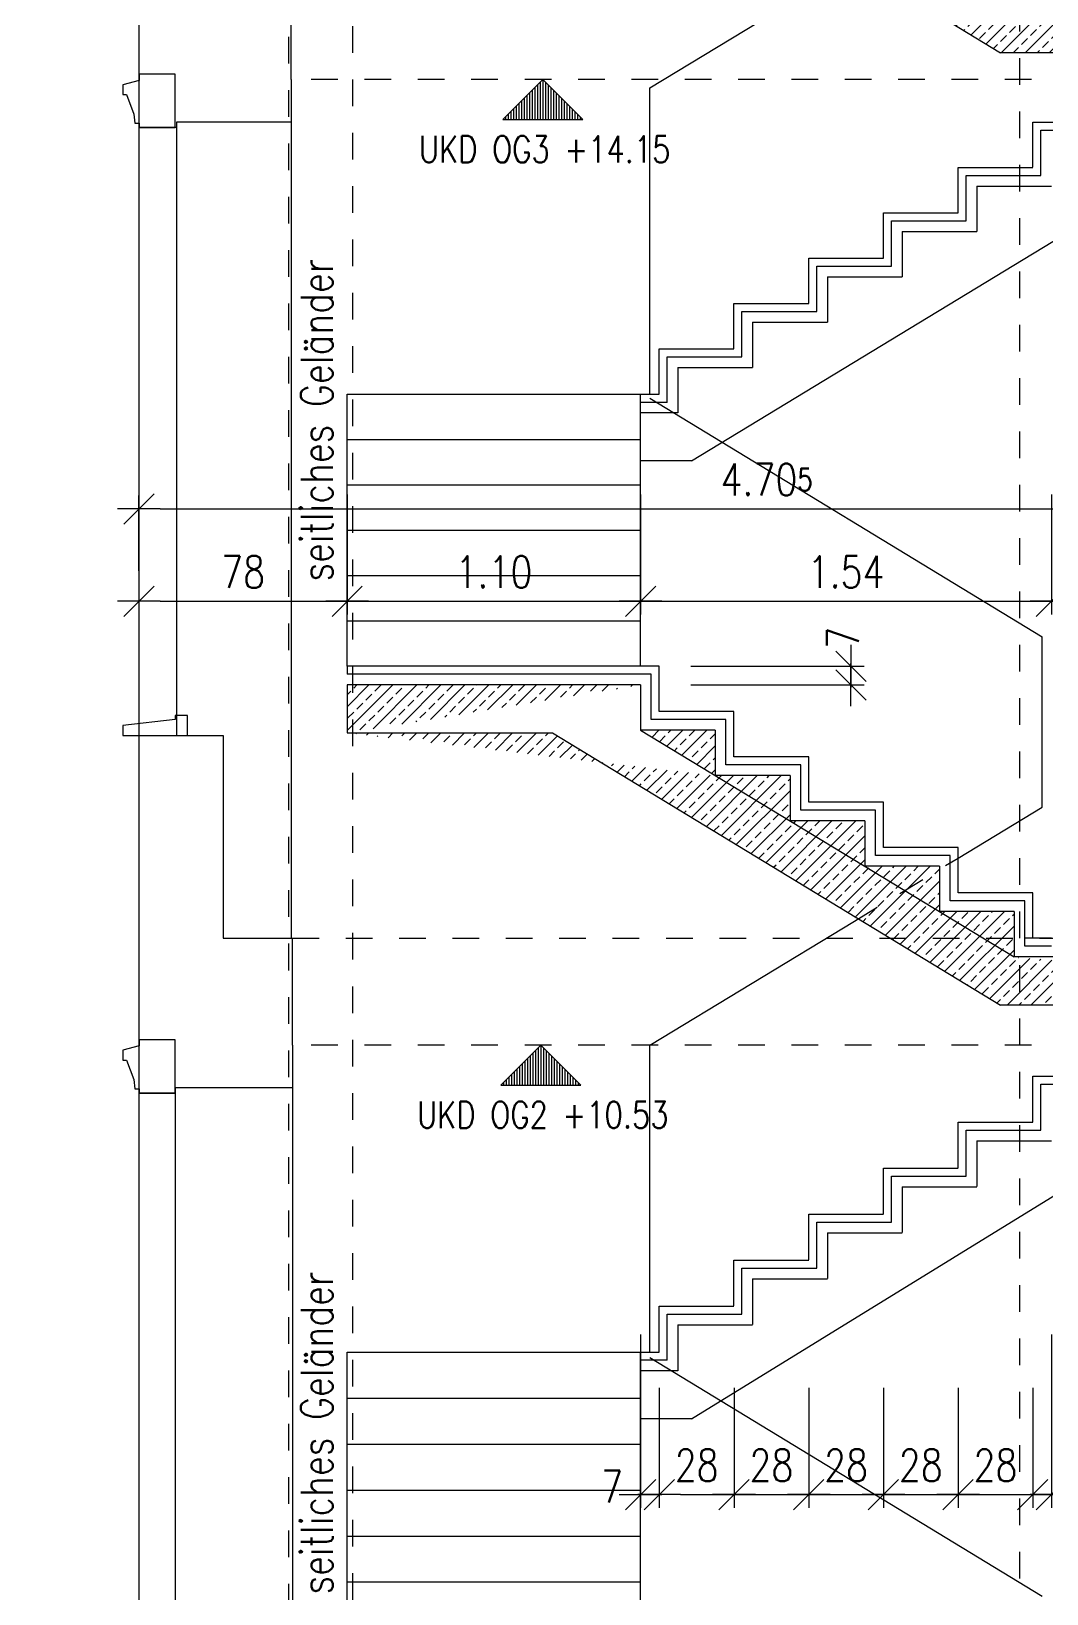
# Model space of a CAD drawing. Header units: metres. Extents: x -3551 to -3365, y -115 to 134.
# Drawn here: x -3512.59 to -3508.78, y 112.75 to 118.61 of the extents above; entities that cross this region are included whole.
import ezdxf
from ezdxf.enums import TextEntityAlignment as Align

# ---------------------------------------------------------------- set-up
doc = ezdxf.new("R2010")
doc.units = ezdxf.units.M
doc.header["$LTSCALE"] = 0.01
doc.linetypes.add('GESTRICHELT2', pattern=[4.5, 3, -1.5])
doc.linetypes.add('STRICHLINIE', pattern=[0.75, 0.5, -0.25])
doc.layers.get('0').update_dxf_attribs({"linetype": 'CONTINUOUS'})
for name, color, linetype in [('A_abriss', 44, 'STRICHLINIE'), ('A_ansicht', 9, 'CONTINUOUS'), ('A_bemaßung', 7, 'CONTINUOUS'), ('A_schraffur', 10, 'CONTINUOUS'), ('A_STB', 4, 'CONTINUOUS'), ('A_text', 2, 'CONTINUOUS'), ('A_treppe_V2', 3, 'CONTINUOUS'), ('A_verdeckt', 8, 'CONTINUOUS'), ('A_wände', 6, 'CONTINUOUS'), ('CKMA0002', 7, 'CONTINUOUS')]:
    doc.layers.add(name, color=color, linetype=linetype)
doc.styles.add('SIMPLEX', font='simplex.shx', dxfattribs={"width": 0.8, "height": 0.1})
doc.styles.add('SIMPLEXD', font='SIMPLEXD.shx', dxfattribs={"width": 0.8, "height": 0.12})
doc.dimstyles.new('DIN', dxfattribs={"dimtxt": 0.03, "dimasz": 0.08, "dimexe": 0.05, "dimexo": 0.244839, "dimgap": 0.05, "dimtad": 1, "dimdec": 4, "dimrnd": 0.0025, "dimzin": 0, "dimdsep": 46, "dimtxsty": 'SIMPLEXD', "dimblk": 'DIMCROSS', "dimblk1": 'DIMCROSS', "dimblk2": 'DIMCROSS', "dimsah": 1, "dimcen": 2.5, "dimdle": 0.04, "dimclrd": 252, "dimclre": 252, "dimclrt": 252, "dimadec": 0, "dimazin": 0, "dimtfac": 1, "dimtdec": 4, "dimtix": 1, "dimtmove": 2, "dimatfit": 3, "dimldrblk": 'DIMCROSS', "dimfxl": 1, "dimtvp": 1, "dimtolj": 1, "dimtzin": 0, "dimarcsym": 0})

# ---------------------------------------------------------------- blocks, each defined once
blk = doc.blocks.new('G2_1')
at = {"layer": 'A_bemaßung', "color": 7, "linetype": 'Continuous'}
for points in [[(0, 0), (-0.15, 0.15), (0.15, 0.15), (0, 0)], [(-0.14, 0.14), (-0.14, 0.15)], [(-0.13, 0.13), (-0.13, 0.15)], [(-0.12, 0.12), (-0.12, 0.15)], [(-0.11, 0.11), (-0.11, 0.15)], [(-0.1, 0.1), (-0.1, 0.15)], [(-0.09, 0.09), (-0.09, 0.15)], [(-0.08, 0.08), (-0.08, 0.15)], [(-0.07, 0.07), (-0.07, 0.15)], [(-0.06, 0.06), (-0.06, 0.15)], [(-0.05, 0.05), (-0.05, 0.15)], [(-0.04, 0.04), (-0.04, 0.15)], [(-0.03, 0.03), (-0.03, 0.15)], [(-0.02, 0.02), (-0.02, 0.15)], [(-0.01, 0.01), (-0.01, 0.15)], [(0, 0), (0, 0.15)], [(0.01, 0.01), (0.01, 0.15)], [(0.02, 0.02), (0.02, 0.15)], [(0.03, 0.03), (0.03, 0.15)], [(0.04, 0.04), (0.04, 0.15)], [(0.05, 0.05), (0.05, 0.15)], [(0.06, 0.06), (0.06, 0.15)], [(0.07, 0.07), (0.07, 0.15)], [(0.08, 0.08), (0.08, 0.15)], [(0.09, 0.09), (0.09, 0.15)], [(0.1, 0.1), (0.1, 0.15)], [(0.11, 0.11), (0.11, 0.15)], [(0.12, 0.12), (0.12, 0.15)], [(0.13, 0.13), (0.13, 0.15)], [(0.14, 0.14), (0.14, 0.15)]]:
    blk.add_lwpolyline(points, dxfattribs=at)
blk = doc.blocks.new('DIMCROSS')
at = {"color": 0, "linetype": 'ByBlock'}
blk.add_line((-1, 0), (1, 0), dxfattribs=at)
at = {"linetype": 'ByBlock'}
blk.add_line((-0.707107, -0.707107), (0.707107, 0.707107), dxfattribs=at)
blk = doc.blocks.new('*D10')
at = {"layer": 'CKMA0002', "color": 1, "lineweight": -2, "transparency": 16777216}
for p, q in [((-3516.0068, 115.2101), (-3516.4568, 115.2101)), ((-3516.4068, 111.6701), (-3516.4068, 115.1301))]:
    blk.add_line(p, q, dxfattribs=at)
at = {"layer": 'CKMA0002', "color": 1, "lineweight": -2, "transparency": 16777216, "xscale": 0.08, "yscale": 0.08, "zscale": 0.08}
for p, rotation in [((-3516.4068, 115.2101), 90), ((-3516.4068, 111.5901), 270)]:
    blk.add_blockref('DIMCROSS', p, dxfattribs=dict(at, rotation=rotation))
at = {"layer": 'CKMA0002', "color": 3, "transparency": 16777216, "insert": (-3516.5168, 113.4001), "char_height": 0.12, "attachment_point": 5, "rotation": 90, "style": 'SIMPLEXD'}
blk.add_mtext('\\A1;3.62{\\A1\\H0.7x\\S;}', dxfattribs=at)
blk = doc.blocks.new('*D11')
at = {"layer": 'CKMA0002', "color": 1, "lineweight": -2, "transparency": 16777216}
for p, q in [((-3516.0068, 118.7801), (-3516.4568, 118.7801)), ((-3516.4068, 115.2901), (-3516.4068, 118.7001))]:
    blk.add_line(p, q, dxfattribs=at)
at = {"layer": 'CKMA0002', "color": 1, "lineweight": -2, "transparency": 16777216, "xscale": 0.08, "yscale": 0.08, "zscale": 0.08}
for p, rotation in [((-3516.4068, 118.7801), 90), ((-3516.4068, 115.2101), 270)]:
    blk.add_blockref('DIMCROSS', p, dxfattribs=dict(at, rotation=rotation))
at = {"layer": 'CKMA0002', "color": 3, "transparency": 16777216, "insert": (-3516.5168, 116.9951), "char_height": 0.12, "attachment_point": 5, "rotation": 90, "style": 'SIMPLEXD'}
blk.add_mtext('\\A1;3.57{\\A1\\H0.7x\\S;}', dxfattribs=at)
blk = doc.blocks.new('*D29')
at = {"layer": 'CKMA0002', "color": 1, "lineweight": -2, "transparency": 16777216}
for p, q in [((-3515.4173, 113.6586), (-3515.8673, 113.6586)), ((-3515.8173, 112.7044), (-3515.8173, 113.5786))]:
    blk.add_line(p, q, dxfattribs=at)
at = {"layer": 'CKMA0002', "color": 1, "lineweight": -2, "transparency": 16777216, "xscale": 0.08, "yscale": 0.08, "zscale": 0.08}
for p, rotation in [((-3515.8173, 113.6586), 90), ((-3515.8173, 112.6244), 270)]:
    blk.add_blockref('DIMCROSS', p, dxfattribs=dict(at, rotation=rotation))
at = {"layer": 'CKMA0002', "color": 3, "transparency": 16777216, "insert": (-3515.9273, 113.1415), "char_height": 0.12, "attachment_point": 5, "rotation": 90, "style": 'SIMPLEXD'}
blk.add_mtext('\\A1;1.03{\\A1\\H0.7x\\S5;}', dxfattribs=at)
blk = doc.blocks.new('*D30')
at = {"layer": 'CKMA0002', "color": 1, "lineweight": -2, "transparency": 16777216}
for p, q in [((-3515.4173, 114.6929), (-3515.8673, 114.6929)), ((-3515.8173, 113.7386), (-3515.8173, 114.6129))]:
    blk.add_line(p, q, dxfattribs=at)
at = {"layer": 'CKMA0002', "color": 1, "lineweight": -2, "transparency": 16777216, "xscale": 0.08, "yscale": 0.08, "zscale": 0.08}
for p, rotation in [((-3515.8173, 114.6929), 90), ((-3515.8173, 113.6586), 270)]:
    blk.add_blockref('DIMCROSS', p, dxfattribs=dict(at, rotation=rotation))
at = {"layer": 'CKMA0002', "color": 3, "transparency": 16777216, "insert": (-3515.9273, 114.1758), "char_height": 0.12, "attachment_point": 5, "rotation": 90, "style": 'SIMPLEXD'}
blk.add_mtext('\\A1;1.03{\\A1\\H0.7x\\S5;}', dxfattribs=at)
blk = doc.blocks.new('*D31')
at = {"layer": 'CKMA0002', "color": 1, "lineweight": -2, "transparency": 16777216}
for p, q in [((-3515.4173, 115.2101), (-3515.8673, 115.2101)), ((-3515.8173, 114.7729), (-3515.8173, 115.1301))]:
    blk.add_line(p, q, dxfattribs=at)
at = {"layer": 'CKMA0002', "color": 1, "lineweight": -2, "transparency": 16777216, "xscale": 0.08, "yscale": 0.08, "zscale": 0.08}
for p, rotation in [((-3515.8173, 115.2101), 90), ((-3515.8173, 114.6929), 270)]:
    blk.add_blockref('DIMCROSS', p, dxfattribs=dict(at, rotation=rotation))
at = {"layer": 'CKMA0002', "color": 3, "transparency": 16777216, "insert": (-3515.9273, 114.9515), "char_height": 0.12, "attachment_point": 5, "rotation": 90, "style": 'SIMPLEXD'}
blk.add_mtext('\\A1;51{\\A1\\H0.7x\\S75;}', dxfattribs=at)
blk = doc.blocks.new('*D32')
at = {"layer": 'CKMA0002', "color": 1, "lineweight": -2, "transparency": 16777216}
for p, q in [((-3515.4173, 116.2301), (-3515.8673, 116.2301)), ((-3515.8173, 115.2901), (-3515.8173, 116.1501))]:
    blk.add_line(p, q, dxfattribs=at)
at = {"layer": 'CKMA0002', "color": 1, "lineweight": -2, "transparency": 16777216, "xscale": 0.08, "yscale": 0.08, "zscale": 0.08}
for p, rotation in [((-3515.8173, 116.2301), 90), ((-3515.8173, 115.2101), 270)]:
    blk.add_blockref('DIMCROSS', p, dxfattribs=dict(at, rotation=rotation))
at = {"layer": 'CKMA0002', "color": 3, "transparency": 16777216, "insert": (-3515.9273, 115.7201), "char_height": 0.12, "attachment_point": 5, "rotation": 90, "style": 'SIMPLEXD'}
blk.add_mtext('\\A1;1.02{\\A1\\H0.7x\\S;}', dxfattribs=at)
blk = doc.blocks.new('*D33')
at = {"layer": 'CKMA0002', "color": 1, "lineweight": -2, "transparency": 16777216}
for p, q in [((-3515.4173, 117.2501), (-3515.8673, 117.2501)), ((-3515.8173, 116.3101), (-3515.8173, 117.1701))]:
    blk.add_line(p, q, dxfattribs=at)
at = {"layer": 'CKMA0002', "color": 1, "lineweight": -2, "transparency": 16777216, "xscale": 0.08, "yscale": 0.08, "zscale": 0.08}
for p, rotation in [((-3515.8173, 117.2501), 90), ((-3515.8173, 116.2301), 270)]:
    blk.add_blockref('DIMCROSS', p, dxfattribs=dict(at, rotation=rotation))
at = {"layer": 'CKMA0002', "color": 3, "transparency": 16777216, "insert": (-3515.9273, 116.7401), "char_height": 0.12, "attachment_point": 5, "rotation": 90, "style": 'SIMPLEXD'}
blk.add_mtext('\\A1;1.02{\\A1\\H0.7x\\S;}', dxfattribs=at)
blk = doc.blocks.new('*D34')
at = {"layer": 'CKMA0002', "color": 1, "lineweight": -2, "transparency": 16777216}
for p, q in [((-3515.4173, 118.2701), (-3515.8673, 118.2701)), ((-3515.8173, 117.3301), (-3515.8173, 118.1901))]:
    blk.add_line(p, q, dxfattribs=at)
at = {"layer": 'CKMA0002', "color": 1, "lineweight": -2, "transparency": 16777216, "xscale": 0.08, "yscale": 0.08, "zscale": 0.08}
for p, rotation in [((-3515.8173, 118.2701), 90), ((-3515.8173, 117.2501), 270)]:
    blk.add_blockref('DIMCROSS', p, dxfattribs=dict(at, rotation=rotation))
at = {"layer": 'CKMA0002', "color": 3, "transparency": 16777216, "insert": (-3515.9273, 117.7601), "char_height": 0.12, "attachment_point": 5, "rotation": 90, "style": 'SIMPLEXD'}
blk.add_mtext('\\A1;1.02{\\A1\\H0.7x\\S;}', dxfattribs=at)
blk = doc.blocks.new('*D35')
at = {"layer": 'CKMA0002', "color": 1, "lineweight": -2, "transparency": 16777216}
for p, q in [((-3515.4173, 118.7801), (-3515.8673, 118.7801)), ((-3515.8173, 118.3501), (-3515.8173, 118.7001))]:
    blk.add_line(p, q, dxfattribs=at)
at = {"layer": 'CKMA0002', "color": 1, "lineweight": -2, "transparency": 16777216, "xscale": 0.08, "yscale": 0.08, "zscale": 0.08}
for p, rotation in [((-3515.8173, 118.7801), 90), ((-3515.8173, 118.2701), 270)]:
    blk.add_blockref('DIMCROSS', p, dxfattribs=dict(at, rotation=rotation))
at = {"layer": 'CKMA0002', "color": 3, "transparency": 16777216, "insert": (-3515.9273, 118.5251), "char_height": 0.12, "attachment_point": 5, "rotation": 90, "style": 'SIMPLEXD'}
blk.add_mtext('\\A1;51{\\A1\\H0.7x\\S;}', dxfattribs=at)
blk = doc.blocks.new('*D47')
at = {"layer": 'CKMA0002', "color": 1, "lineweight": -2, "transparency": 16777216}
for p, q in [((-3512.1867, 116.5874), (-3512.1867, 116.87)), ((-3512.1067, 116.82), (-3507.5608, 116.82)), ((-3507.4808, 116.42), (-3507.4808, 116.87))]:
    blk.add_line(p, q, dxfattribs=at)
at = {"layer": 'CKMA0002', "color": 1, "lineweight": -2, "transparency": 16777216, "xscale": 0.08, "yscale": 0.08, "zscale": 0.08, "rotation": 180}
blk.add_blockref('DIMCROSS', (-3512.1867, 116.82), dxfattribs=at)
at = {"layer": 'CKMA0002', "color": 1, "lineweight": -2, "transparency": 16777216, "xscale": 0.08, "yscale": 0.08, "zscale": 0.08}
blk.add_blockref('DIMCROSS', (-3507.4808, 116.82), dxfattribs=at)
at = {"layer": 'CKMA0002', "color": 3, "transparency": 16777216, "insert": (-3509.8337, 116.93), "char_height": 0.12, "attachment_point": 5, "style": 'SIMPLEXD'}
blk.add_mtext('\\A1;4.70{\\A1\\H0.7x\\S5;}', dxfattribs=at)
blk = doc.blocks.new('*D51')
at = {"layer": 'CKMA0002', "color": 1, "lineweight": -2, "transparency": 16777216}
for p, q in [((-3511.406, 116.8737), (-3511.406, 116.4237)), ((-3512.1867, 116.7701), (-3512.1867, 116.4237)), ((-3512.1067, 116.4737), (-3511.486, 116.4737))]:
    blk.add_line(p, q, dxfattribs=at)
at = {"layer": 'CKMA0002', "color": 1, "lineweight": -2, "transparency": 16777216, "xscale": 0.08, "yscale": 0.08, "zscale": 0.08, "rotation": 180}
blk.add_blockref('DIMCROSS', (-3512.1867, 116.4737), dxfattribs=at)
at = {"layer": 'CKMA0002', "color": 1, "lineweight": -2, "transparency": 16777216, "xscale": 0.08, "yscale": 0.08, "zscale": 0.08}
blk.add_blockref('DIMCROSS', (-3511.406, 116.4737), dxfattribs=at)
at = {"layer": 'CKMA0002', "color": 3, "transparency": 16777216, "insert": (-3511.7964, 116.5837), "char_height": 0.12, "attachment_point": 5, "style": 'SIMPLEXD'}
blk.add_mtext('\\A1;78{\\A1\\H0.7x\\S;}', dxfattribs=at)
blk = doc.blocks.new('*D52')
at = {"layer": 'CKMA0002', "color": 1, "lineweight": -2, "transparency": 16777216}
for p, q in [((-3510.306, 116.8737), (-3510.306, 116.4237)), ((-3511.326, 116.4737), (-3510.386, 116.4737))]:
    blk.add_line(p, q, dxfattribs=at)
at = {"layer": 'CKMA0002', "color": 1, "lineweight": -2, "transparency": 16777216, "xscale": 0.08, "yscale": 0.08, "zscale": 0.08, "rotation": 180}
blk.add_blockref('DIMCROSS', (-3511.406, 116.4737), dxfattribs=at)
at = {"layer": 'CKMA0002', "color": 1, "lineweight": -2, "transparency": 16777216, "xscale": 0.08, "yscale": 0.08, "zscale": 0.08}
blk.add_blockref('DIMCROSS', (-3510.306, 116.4737), dxfattribs=at)
at = {"layer": 'CKMA0002', "color": 3, "transparency": 16777216, "insert": (-3510.856, 116.5837), "char_height": 0.12, "attachment_point": 5, "style": 'SIMPLEXD'}
blk.add_mtext('\\A1;1.10{\\A1\\H0.7x\\S;}', dxfattribs=at)
blk = doc.blocks.new('*D53')
at = {"layer": 'CKMA0002', "color": 1, "lineweight": -2, "transparency": 16777216}
for p, q in [((-3508.766, 116.8737), (-3508.766, 116.4237)), ((-3510.226, 116.4737), (-3508.846, 116.4737))]:
    blk.add_line(p, q, dxfattribs=at)
at = {"layer": 'CKMA0002', "color": 1, "lineweight": -2, "transparency": 16777216, "xscale": 0.08, "yscale": 0.08, "zscale": 0.08, "rotation": 180}
blk.add_blockref('DIMCROSS', (-3510.306, 116.4737), dxfattribs=at)
at = {"layer": 'CKMA0002', "color": 1, "lineweight": -2, "transparency": 16777216, "xscale": 0.08, "yscale": 0.08, "zscale": 0.08}
blk.add_blockref('DIMCROSS', (-3508.766, 116.4737), dxfattribs=at)
at = {"layer": 'CKMA0002', "color": 3, "transparency": 16777216, "insert": (-3509.536, 116.5837), "char_height": 0.12, "attachment_point": 5, "style": 'SIMPLEXD'}
blk.add_mtext('\\A1;1.54{\\A1\\H0.7x\\S;}', dxfattribs=at)
blk = doc.blocks.new('*D54')
at = {"layer": 'CKMA0002', "color": 1, "lineweight": -2, "transparency": 16777216}
for p, q in [((-3507.5008, 116.8737), (-3507.5008, 116.4237)), ((-3508.686, 116.4737), (-3507.5808, 116.4737))]:
    blk.add_line(p, q, dxfattribs=at)
at = {"layer": 'CKMA0002', "color": 1, "lineweight": -2, "transparency": 16777216, "xscale": 0.08, "yscale": 0.08, "zscale": 0.08, "rotation": 180}
blk.add_blockref('DIMCROSS', (-3508.766, 116.4737), dxfattribs=at)
at = {"layer": 'CKMA0002', "color": 1, "lineweight": -2, "transparency": 16777216, "xscale": 0.08, "yscale": 0.08, "zscale": 0.08}
blk.add_blockref('DIMCROSS', (-3507.5008, 116.4737), dxfattribs=at)
at = {"layer": 'CKMA0002', "color": 3, "transparency": 16777216, "insert": (-3508.1334, 116.5837), "char_height": 0.12, "attachment_point": 5, "style": 'SIMPLEXD'}
blk.add_mtext('\\A1;1.26{\\A1\\H0.7x\\S5;}', dxfattribs=at)
blk = doc.blocks.new('*D57')
at = {"layer": 'CKMA0002', "color": 1, "lineweight": -2, "transparency": 16777216}
for p, q in [((-3510.306, 113.7243), (-3510.306, 113.0743)), ((-3510.236, 113.5243), (-3510.236, 113.0743)), ((-3510.306, 113.1243), (-3510.306, 113.1243)), ((-3510.306, 113.1243), (-3510.306, 113.1243)), ((-3510.306, 113.1243), (-3510.236, 113.1243))]:
    blk.add_line(p, q, dxfattribs=at)
at = {"layer": 'CKMA0002', "color": 1, "lineweight": -2, "transparency": 16777216, "xscale": 0.08, "yscale": 0.08, "zscale": 0.08}
blk.add_blockref('DIMCROSS', (-3510.306, 113.1243), dxfattribs=at)
at = {"layer": 'CKMA0002', "color": 1, "lineweight": -2, "transparency": 16777216, "xscale": 0.08, "yscale": 0.08, "zscale": 0.08, "rotation": 180}
blk.add_blockref('DIMCROSS', (-3510.236, 113.1243), dxfattribs=at)
at = {"layer": 'CKMA0002', "color": 3, "transparency": 16777216, "insert": (-3510.4123, 113.1543), "char_height": 0.12, "attachment_point": 5, "style": 'SIMPLEXD'}
blk.add_mtext('\\A1;7{\\A1\\H0.7x\\S;}', dxfattribs=at)
blk = doc.blocks.new('*D58')
at = {"layer": 'CKMA0002', "color": 1, "lineweight": -2, "transparency": 16777216}
for p, q in [((-3509.956, 113.5243), (-3509.956, 113.0743)), ((-3510.156, 113.1243), (-3510.036, 113.1243))]:
    blk.add_line(p, q, dxfattribs=at)
at = {"layer": 'CKMA0002', "color": 1, "lineweight": -2, "transparency": 16777216, "xscale": 0.08, "yscale": 0.08, "zscale": 0.08, "rotation": 180}
blk.add_blockref('DIMCROSS', (-3510.236, 113.1243), dxfattribs=at)
at = {"layer": 'CKMA0002', "color": 1, "lineweight": -2, "transparency": 16777216, "xscale": 0.08, "yscale": 0.08, "zscale": 0.08}
blk.add_blockref('DIMCROSS', (-3509.956, 113.1243), dxfattribs=at)
at = {"layer": 'CKMA0002', "color": 3, "transparency": 16777216, "insert": (-3510.096, 113.2343), "char_height": 0.12, "attachment_point": 5, "style": 'SIMPLEXD'}
blk.add_mtext('\\A1;28{\\A1\\H0.7x\\S;}', dxfattribs=at)
blk = doc.blocks.new('*D59')
at = {"layer": 'CKMA0002', "color": 1, "lineweight": -2, "transparency": 16777216}
for p, q in [((-3509.676, 113.5243), (-3509.676, 113.0743)), ((-3509.876, 113.1243), (-3509.756, 113.1243))]:
    blk.add_line(p, q, dxfattribs=at)
at = {"layer": 'CKMA0002', "color": 1, "lineweight": -2, "transparency": 16777216, "xscale": 0.08, "yscale": 0.08, "zscale": 0.08, "rotation": 180}
blk.add_blockref('DIMCROSS', (-3509.956, 113.1243), dxfattribs=at)
at = {"layer": 'CKMA0002', "color": 1, "lineweight": -2, "transparency": 16777216, "xscale": 0.08, "yscale": 0.08, "zscale": 0.08}
blk.add_blockref('DIMCROSS', (-3509.676, 113.1243), dxfattribs=at)
at = {"layer": 'CKMA0002', "color": 3, "transparency": 16777216, "insert": (-3509.816, 113.2343), "char_height": 0.12, "attachment_point": 5, "style": 'SIMPLEXD'}
blk.add_mtext('\\A1;28{\\A1\\H0.7x\\S;}', dxfattribs=at)
blk = doc.blocks.new('*D60')
at = {"layer": 'CKMA0002', "color": 1, "lineweight": -2, "transparency": 16777216}
for p, q in [((-3509.396, 113.5243), (-3509.396, 113.0743)), ((-3509.596, 113.1243), (-3509.476, 113.1243))]:
    blk.add_line(p, q, dxfattribs=at)
at = {"layer": 'CKMA0002', "color": 1, "lineweight": -2, "transparency": 16777216, "xscale": 0.08, "yscale": 0.08, "zscale": 0.08, "rotation": 180}
blk.add_blockref('DIMCROSS', (-3509.676, 113.1243), dxfattribs=at)
at = {"layer": 'CKMA0002', "color": 1, "lineweight": -2, "transparency": 16777216, "xscale": 0.08, "yscale": 0.08, "zscale": 0.08}
blk.add_blockref('DIMCROSS', (-3509.396, 113.1243), dxfattribs=at)
at = {"layer": 'CKMA0002', "color": 3, "transparency": 16777216, "insert": (-3509.536, 113.2343), "char_height": 0.12, "attachment_point": 5, "style": 'SIMPLEXD'}
blk.add_mtext('\\A1;28{\\A1\\H0.7x\\S;}', dxfattribs=at)
blk = doc.blocks.new('*D61')
at = {"layer": 'CKMA0002', "color": 1, "lineweight": -2, "transparency": 16777216}
for p, q in [((-3509.116, 113.5243), (-3509.116, 113.0743)), ((-3509.316, 113.1243), (-3509.196, 113.1243))]:
    blk.add_line(p, q, dxfattribs=at)
at = {"layer": 'CKMA0002', "color": 1, "lineweight": -2, "transparency": 16777216, "xscale": 0.08, "yscale": 0.08, "zscale": 0.08, "rotation": 180}
blk.add_blockref('DIMCROSS', (-3509.396, 113.1243), dxfattribs=at)
at = {"layer": 'CKMA0002', "color": 1, "lineweight": -2, "transparency": 16777216, "xscale": 0.08, "yscale": 0.08, "zscale": 0.08}
blk.add_blockref('DIMCROSS', (-3509.116, 113.1243), dxfattribs=at)
at = {"layer": 'CKMA0002', "color": 3, "transparency": 16777216, "insert": (-3509.256, 113.2343), "char_height": 0.12, "attachment_point": 5, "style": 'SIMPLEXD'}
blk.add_mtext('\\A1;28{\\A1\\H0.7x\\S;}', dxfattribs=at)
blk = doc.blocks.new('*D62')
at = {"layer": 'CKMA0002', "color": 1, "lineweight": -2, "transparency": 16777216}
for p, q in [((-3508.836, 113.5243), (-3508.836, 113.0743)), ((-3509.036, 113.1243), (-3508.916, 113.1243))]:
    blk.add_line(p, q, dxfattribs=at)
at = {"layer": 'CKMA0002', "color": 1, "lineweight": -2, "transparency": 16777216, "xscale": 0.08, "yscale": 0.08, "zscale": 0.08, "rotation": 180}
blk.add_blockref('DIMCROSS', (-3509.116, 113.1243), dxfattribs=at)
at = {"layer": 'CKMA0002', "color": 1, "lineweight": -2, "transparency": 16777216, "xscale": 0.08, "yscale": 0.08, "zscale": 0.08}
blk.add_blockref('DIMCROSS', (-3508.836, 113.1243), dxfattribs=at)
at = {"layer": 'CKMA0002', "color": 3, "transparency": 16777216, "insert": (-3508.976, 113.2343), "char_height": 0.12, "attachment_point": 5, "style": 'SIMPLEXD'}
blk.add_mtext('\\A1;28{\\A1\\H0.7x\\S;}', dxfattribs=at)
blk = doc.blocks.new('*D63')
at = {"layer": 'CKMA0002', "color": 1, "lineweight": -2, "transparency": 16777216}
for p, q in [((-3508.766, 113.7243), (-3508.766, 113.0743)), ((-3508.836, 113.1243), (-3508.836, 113.1243)), ((-3508.836, 113.1243), (-3508.836, 113.1243)), ((-3508.836, 113.1243), (-3508.766, 113.1243))]:
    blk.add_line(p, q, dxfattribs=at)
at = {"layer": 'CKMA0002', "color": 1, "lineweight": -2, "transparency": 16777216, "xscale": 0.08, "yscale": 0.08, "zscale": 0.08}
blk.add_blockref('DIMCROSS', (-3508.836, 113.1243), dxfattribs=at)
at = {"layer": 'CKMA0002', "color": 1, "lineweight": -2, "transparency": 16777216, "xscale": 0.08, "yscale": 0.08, "zscale": 0.08, "rotation": 180}
blk.add_blockref('DIMCROSS', (-3508.766, 113.1243), dxfattribs=at)
at = {"layer": 'CKMA0002', "color": 3, "transparency": 16777216, "insert": (-3508.6597, 113.1543), "char_height": 0.12, "attachment_point": 5, "style": 'SIMPLEXD'}
blk.add_mtext('\\A1;7{\\A1\\H0.7x\\S;}', dxfattribs=at)
blk = doc.blocks.new('*D64')
at = {"layer": 'CKMA0002', "color": 1, "lineweight": -2, "transparency": 16777216}
for p, q in [((-3510.1176, 116.2301), (-3509.4676, 116.2301)), ((-3509.5176, 116.1601), (-3509.5176, 116.2301)), ((-3510.1176, 116.1601), (-3509.4676, 116.1601)), ((-3509.5176, 116.1601), (-3509.5176, 116.1601)), ((-3509.5176, 116.1601), (-3509.5176, 116.1601))]:
    blk.add_line(p, q, dxfattribs=at)
at = {"layer": 'CKMA0002', "color": 1, "lineweight": -2, "transparency": 16777216, "xscale": 0.08, "yscale": 0.08, "zscale": 0.08}
for p, rotation in [((-3509.5176, 116.2301), 270), ((-3509.5176, 116.1601), 90)]:
    blk.add_blockref('DIMCROSS', p, dxfattribs=dict(at, rotation=rotation))
at = {"layer": 'CKMA0002', "color": 3, "transparency": 16777216, "insert": (-3509.5476, 116.3364), "char_height": 0.12, "attachment_point": 5, "rotation": 90, "style": 'SIMPLEXD'}
blk.add_mtext('\\A1;7{\\A1\\H0.7x\\S;}', dxfattribs=at)

msp = doc.modelspace()

# ---------------------------------------------------------------- hatches: boundary and pattern name
at = {"layer": 'A_schraffur'}
h = msp.add_hatch(dxfattribs=at)
h.set_pattern_fill('ANSI33', color=256, scale=0.01, style=0)
h.paths.add_polyline_path([(-3506.85078, 118.71007), (-3507.50078, 118.71007), (-3507.50078, 118.53007), (-3506.85078, 118.53007)])
h.paths.add_polyline_path([(-3507.50078, 118.71007), (-3508.64541, 118.71007), (-3508.64541, 118.61007), (-3507.50078, 118.61007)])
h.paths.add_polyline_path([(-3507.50078, 118.61007), (-3508.64541, 118.61007), (-3508.64541, 118.53007), (-3507.50078, 118.53007)])
h.paths.add_polyline_path([(-3508.64541, 118.71007), (-3508.76603, 118.71007), (-3508.76603, 118.61007), (-3508.64541, 118.61007)])
h.paths.add_polyline_path([(-3508.64541, 118.61007), (-3508.76603, 118.61007), (-3508.76603, 118.53007), (-3508.64541, 118.53007)])
h.paths.add_polyline_path([(-3508.76603, 118.71007), (-3508.88541, 118.71007), (-3508.88541, 118.53007), (-3508.76603, 118.53007), (-3508.76603, 118.53007), (-3508.76603, 118.53007)])
h.paths.add_polyline_path([(-3508.88541, 118.71007), (-3508.90603, 118.71007), (-3508.90603, 118.71007), (-3509.021, 118.78007), (-3509.36701, 118.78007), (-3508.95639, 118.53007), (-3508.88541, 118.53007)])
h = msp.add_hatch(dxfattribs=at)
h.set_pattern_fill('ANSI33', color=256, scale=0.01, style=0)
h.paths.add_polyline_path([(-3510.02603, 115.99007), (-3510.30603, 115.99007), (-3510.02603, 115.82007), (-3510.02603, 115.82007)], flags=17)
edge = h.paths.add_edge_path()
edge.add_line((-3509.74603, 115.82007), (-3510.02603, 115.82007))
edge.add_line((-3509.74603, 115.82007), (-3509.74603, 115.65007))
edge.add_line((-3509.46603, 115.65007), (-3509.74603, 115.65007))
edge.add_line((-3509.46603, 115.65007), (-3509.46603, 115.48007))
edge.add_line((-3509.18603, 115.48007), (-3509.46603, 115.48007))
edge.add_line((-3509.18603, 115.48007), (-3509.18603, 115.31087))
edge.add_line((-3508.90603, 115.31007), (-3509.18603, 115.31007))
edge.add_line((-3508.90603, 115.31007), (-3508.90603, 115.14007))
edge.add_line((-3506.85078, 115.14007), (-3508.90541, 115.14007))
edge.add_line((-3506.85078, 114.96007), (-3506.85078, 115.14007))
edge.add_line((-3506.85078, 115.14007), (-3506.85078, 114.96007))
edge.add_line((-3506.85078, 114.96007), (-3508.95639, 114.96007))
edge.add_line((-3510.63639, 115.98007), (-3508.95639, 114.96007))
edge.add_line((-3511.40604, 115.98007), (-3510.63639, 115.98007))
edge.add_line((-3510.30603, 116.16007), (-3510.30603, 115.99007))
edge.add_line((-3510.30603, 116.16007), (-3511.40604, 116.16007))
edge.add_line((-3511.40604, 116.16007), (-3511.40604, 115.98007))

# ---------------------------------------------------------------- linework, layer by layer
at = {"layer": 'A_abriss'}
for p, q in [((-3506.84078, 118.43007), (-3511.6167, 118.43007)), ((-3511.61093, 115.21007), (-3507.31121, 115.21007)), ((-3506.84078, 114.81007), (-3511.61093, 114.81007))]:
    msp.add_line(p, q, dxfattribs=at)
at = {"layer": 'A_ansicht'}
for p, q in [((-3510.27103, 118.39882), (-3509.50485, 118.864)), ((-3510.27103, 117.25007, 0), (-3510.27103, 118.39882, 0)), ((-3510.27103, 117.23519), (-3508.80103, 116.34019)), ((-3508.80103, 115.70227, 0), (-3508.80103, 116.34019, 0)), ((-3509.11603, 115.51102), (-3508.80103, 115.70227, 0)), ((-3510.27103, 114.80977), (-3509.50485, 115.27495)), ((-3510.27103, 113.66102, 0), (-3510.27103, 114.80977, 0)), ((-3510.27103, 113.63805), (-3508.80103, 112.74305))]:
    msp.add_line(p, q, dxfattribs=at)
at = {"layer": 'A_ansicht', "color": 9, "linetype": 'Continuous'}
for p, q in [((-3512.18667, 118.25007), (-3512.18667, 115.97007)), ((-3512.04666, 118.25007), (-3512.04666, 115.97007)), ((-3511.6167, 118.27007), (-3511.6167, 115.21007)), ((-3511.61093, 114.65007), (-3511.61093, 111.59007)), ((-3512.18667, 114.63007), (-3512.18667, 112.35007)), ((-3512.05093, 114.63007), (-3512.05093, 112.35007))]:
    msp.add_line(p, q, dxfattribs=at)
at = {"layer": 'A_ansicht', "linetype": 'GESTRICHELT2'}
msp.add_line((-3509.50485, 115.27495), (-3509.11603, 115.51102), dxfattribs=at)
at = {"layer": 'A_STB'}
for p, q in [((-3510.63639, 119.55293, 0), (-3508.95639, 118.53007, 0)), ((-3506.85078, 118.53007, 0), (-3508.95639, 118.53007, 0)), ((-3510.30603, 116.16007, 0), (-3511.40604, 116.16007, 0)), ((-3511.40604, 116.16007, 0), (-3511.40604, 115.98007, 0)), ((-3510.30603, 116.16007, 0), (-3510.30603, 115.99007)), ((-3511.40604, 115.98007, 0), (-3510.63639, 115.98007, 0)), ((-3510.63639, 115.98007, 0), (-3508.95639, 114.96007, 0)), ((-3510.02603, 115.99007), (-3510.30603, 115.99007)), ((-3510.02603, 115.99007), (-3510.02603, 115.82087, 0)), ((-3509.74603, 115.82007), (-3510.02603, 115.82007)), ((-3509.74603, 115.82007), (-3509.74603, 115.65007)), ((-3509.46603, 115.65007), (-3509.74603, 115.65007)), ((-3509.46603, 115.65007), (-3509.46603, 115.48007, 0)), ((-3509.18603, 115.48007, 0), (-3509.46603, 115.48007, 0)), ((-3509.18603, 115.48007, 0), (-3509.18603, 115.31087, 0)), ((-3508.90603, 115.31007), (-3509.18603, 115.31007)), ((-3508.90603, 115.31007), (-3508.90603, 115.14007, 0)), ((-3506.85078, 115.14007, 0), (-3508.90541, 115.14007, 0)), ((-3506.85078, 114.96007, 0), (-3508.95639, 114.96007, 0))]:
    msp.add_line(p, q, dxfattribs=at)
at = {"layer": 'A_STB', "color": 1}
for p, q in [((-3510.11502, 117.00007, 0), (-3508.43658, 118.02007, 0)), ((-3509.04603, 118.03007), (-3508.76603, 118.03007)), ((-3509.04603, 118.03007), (-3509.04603, 117.86087, 0)), ((-3509.32603, 117.86007), (-3509.04603, 117.86007)), ((-3509.32603, 117.86007), (-3509.32603, 117.69087, 0)), ((-3509.60603, 117.69007), (-3509.32603, 117.69007)), ((-3509.60603, 117.69007), (-3509.60603, 117.52087, 0)), ((-3509.88603, 117.52007), (-3509.60603, 117.52007)), ((-3509.88603, 117.52007), (-3509.88603, 117.35087, 0)), ((-3510.16603, 117.35007), (-3509.88603, 117.35007)), ((-3510.16603, 117.35007), (-3510.16603, 117.18007, 0)), ((-3510.16603, 117.18007, 0), (-3510.30603, 117.18007, 0)), ((-3510.11502, 117.00007, 0), (-3510.30603, 117.00007, 0)), ((-3510.11502, 113.40864, 0), (-3508.43658, 114.44293, 0)), ((-3509.04603, 114.45055), (-3508.76603, 114.45055)), ((-3509.04603, 114.45055), (-3509.04603, 114.27896, 0)), ((-3509.32603, 114.27817), (-3509.04603, 114.27817)), ((-3509.32603, 114.27817), (-3509.32603, 114.10658, 0)), ((-3509.60603, 114.10578), (-3509.32603, 114.10578)), ((-3509.60603, 114.10578), (-3509.60603, 113.9342, 0)), ((-3509.88603, 113.9334), (-3509.60603, 113.9334)), ((-3509.88603, 113.9334), (-3509.88603, 113.76182, 0)), ((-3510.16603, 113.76102), (-3509.88603, 113.76102)), ((-3510.16603, 113.76102), (-3510.16603, 113.58864, 0)), ((-3510.16603, 113.58864, 0), (-3510.30603, 113.58864, 0)), ((-3510.11502, 113.40864, 0), (-3510.30603, 113.40864, 0))]:
    msp.add_line(p, q, dxfattribs=at)
at = {"layer": 'A_treppe_V2', "color": 1}
for p, q in [((-3508.83603, 118.10087, 0), (-3508.83603, 118.27007)), ((-3508.83603, 118.27007), (-3507.50078, 118.27007, 0)), ((-3508.80603, 118.24007), (-3507.50078, 118.24007, 0)), ((-3508.80603, 118.07007, 0), (-3508.80603, 118.24007)), ((-3509.11603, 117.93087, 0), (-3509.11603, 118.10007)), ((-3509.11603, 118.10007), (-3508.83603, 118.10007)), ((-3509.08603, 118.07007), (-3508.80603, 118.07007)), ((-3509.08603, 117.90007, 0), (-3509.08603, 118.07007)), ((-3509.39603, 117.76087, 0), (-3509.39603, 117.93007)), ((-3509.39603, 117.93007), (-3509.11603, 117.93007)), ((-3509.36603, 117.90007), (-3509.08603, 117.90007)), ((-3509.36603, 117.73007, 0), (-3509.36603, 117.90007)), ((-3509.67603, 117.59087, 0), (-3509.67603, 117.76007)), ((-3509.67603, 117.76007), (-3509.39603, 117.76007)), ((-3509.64603, 117.73007), (-3509.36603, 117.73007)), ((-3509.64603, 117.56007, 0), (-3509.64603, 117.73007)), ((-3509.95603, 117.42087, 0), (-3509.95603, 117.59007)), ((-3509.95603, 117.59007), (-3509.67603, 117.59007)), ((-3509.92603, 117.56007), (-3509.64603, 117.56007)), ((-3509.92603, 117.39007, 0), (-3509.92603, 117.56007)), ((-3510.23607, 117.25007, 0), (-3510.23603, 117.42007)), ((-3510.23603, 117.42007), (-3509.95603, 117.42007)), ((-3510.20603, 117.39007), (-3509.92603, 117.39007)), ((-3510.20603, 117.21927, 0), (-3510.20603, 117.39007)), ((-3510.30603, 117.25007, 0), (-3510.23603, 117.25007, 0)), ((-3510.20603, 117.21927, 0), (-3510.30603, 117.21927, 0)), ((-3510.30603, 115.99007), (-3508.90603, 115.14007, 0)), ((-3508.83603, 114.52135, 0), (-3508.83603, 114.69293, 0)), ((-3508.83603, 114.69293, 0), (-3507.50078, 114.69293, 0)), ((-3508.80603, 114.66293, 0), (-3507.50078, 114.66293, 0)), ((-3508.80603, 114.49055, 0), (-3508.80603, 114.66293, 0)), ((-3509.11603, 114.34896, 0), (-3509.11603, 114.52055)), ((-3509.11603, 114.52055), (-3508.83603, 114.52055)), ((-3509.08603, 114.49055), (-3508.80603, 114.49055)), ((-3509.08603, 114.31817, 0), (-3509.08603, 114.49055)), ((-3509.39603, 114.17658, 0), (-3509.39603, 114.34817)), ((-3509.39603, 114.34817), (-3509.11603, 114.34817)), ((-3509.36603, 114.31817), (-3509.08603, 114.31817)), ((-3509.36603, 114.14578, 0), (-3509.36603, 114.31817)), ((-3509.67603, 114.0042, 0), (-3509.67603, 114.17578)), ((-3509.67603, 114.17578), (-3509.39603, 114.17578)), ((-3509.64603, 114.14578), (-3509.36603, 114.14578)), ((-3509.64603, 113.9734, 0), (-3509.64603, 114.14578)), ((-3509.95603, 113.83182, 0), (-3509.95603, 114.0034)), ((-3509.95603, 114.0034), (-3509.67603, 114.0034)), ((-3509.92603, 113.9734), (-3509.64603, 113.9734)), ((-3509.92603, 113.80102, 0), (-3509.92603, 113.9734)), ((-3510.23607, 113.65864), (-3510.23603, 113.83102)), ((-3510.23603, 113.83102), (-3509.95603, 113.83102)), ((-3510.20603, 113.80102), (-3509.92603, 113.80102)), ((-3510.20603, 113.62784, 0), (-3510.20603, 113.80102)), ((-3510.30603, 113.65864, 0), (-3510.23603, 113.65864, 0)), ((-3510.20603, 113.62784, 0), (-3510.30603, 113.62784, 0))]:
    msp.add_line(p, q, dxfattribs=at)
at = {"layer": 'A_treppe_V2', "color": 10}
for p, q in [((-3508.83603, 118.27007), (-3507.73609, 118.27007, 0)), ((-3511.40603, 116.23007, 0), (-3511.40603, 117.25007)), ((-3511.40603, 117.25007, 0), (-3510.30603, 117.25007, 0)), ((-3510.30603, 116.23007, 0), (-3510.30603, 117.25007, 0)), ((-3511.40603, 117.08007, 0), (-3510.30603, 117.08007, 0)), ((-3511.40603, 116.91007, 0), (-3510.30603, 116.91007, 0)), ((-3511.40603, 116.74007, 0), (-3510.30603, 116.74007, 0)), ((-3511.40603, 116.57007, 0), (-3510.30603, 116.57007, 0)), ((-3511.40604, 116.40007, 0), (-3510.30603, 116.40007, 0)), ((-3508.83603, 114.69293, 0), (-3507.73609, 114.69293, 0)), ((-3511.40603, 112.62436, 0), (-3511.40603, 113.65864, 0)), ((-3511.40603, 113.65864, 0), (-3510.30603, 113.65864, 0)), ((-3510.30603, 112.62436, 0), (-3510.30603, 113.65864, 0)), ((-3511.40603, 113.48626, 0), (-3510.30603, 113.48626, 0)), ((-3511.40603, 113.31388, 0), (-3510.30603, 113.31388, 0)), ((-3511.40603, 113.1415, 0), (-3510.30603, 113.1415, 0)), ((-3511.40603, 112.96912, 0), (-3510.30603, 112.96912, 0)), ((-3511.40604, 112.79674, 0), (-3510.30603, 112.79674, 0))]:
    msp.add_line(p, q, dxfattribs=at)
at = {"layer": 'A_treppe_V2'}
for p, q in [((-3510.23603, 116.23007, 0), (-3511.40604, 116.23007, 0)), ((-3511.40604, 116.23007, 0), (-3511.40604, 116.20007, 0)), ((-3510.26603, 116.20007, 0), (-3511.40604, 116.20007, 0)), ((-3510.26603, 116.03007), (-3510.26603, 116.20007, 0)), ((-3510.23603, 116.06007), (-3510.23603, 116.23007, 0)), ((-3509.95603, 116.06007), (-3510.23603, 116.06007)), ((-3509.95603, 115.89087, 0), (-3509.95603, 116.06007)), ((-3509.98603, 116.03007), (-3510.26603, 116.03007)), ((-3509.98603, 115.86007, 0), (-3509.98603, 116.03007)), ((-3509.67603, 115.89007), (-3509.95603, 115.89007)), ((-3509.67603, 115.72087, 0), (-3509.67603, 115.89007)), ((-3509.70603, 115.86007), (-3509.98603, 115.86007)), ((-3509.70603, 115.69007, 0), (-3509.70603, 115.86007)), ((-3509.39603, 115.72007), (-3509.67603, 115.72007)), ((-3509.39603, 115.55087, 0), (-3509.39603, 115.72007)), ((-3509.42603, 115.69007), (-3509.70603, 115.69007)), ((-3509.42603, 115.52007, 0), (-3509.42603, 115.69007)), ((-3509.11604, 115.55007, 0), (-3509.39603, 115.55007, 0)), ((-3509.11604, 115.38007), (-3509.11603, 115.55007, 0)), ((-3509.14603, 115.52007, 0), (-3509.42603, 115.52007, 0)), ((-3509.14603, 115.35007, 0), (-3509.14603, 115.52007, 0)), ((-3508.83603, 115.38007), (-3509.11603, 115.38007)), ((-3508.83603, 115.21007, 0), (-3508.83603, 115.38007)), ((-3508.86603, 115.35007), (-3509.14603, 115.35007)), ((-3508.86603, 115.18007, 0), (-3508.86603, 115.35007)), ((-3508.76603, 115.21007, 0), (-3508.86603, 115.21007, 0)), ((-3508.76601, 115.18007, 0), (-3508.86603, 115.18007, 0))]:
    msp.add_line(p, q, dxfattribs=at)
at = {"layer": 'A_verdeckt', "linetype": 'STRICHLINIE'}
for points in [[(-3511.62541, 126.15004), (-3508.64541, 126.15004), (-3508.64541, 99.49007), (-3511.62541, 99.49007)], [(-3511.38541, 125.91007), (-3508.88541, 125.91007), (-3508.88541, 99.73007), (-3511.38541, 99.73007)]]:
    msp.add_lwpolyline(points, close=True, dxfattribs=at)
at = {"layer": 'A_wände', "linetype": 'Continuous'}
for p, q in [((-3512.18667, 119.55007), (-3512.18667, 118.25007)), ((-3511.6167, 118.43007), (-3511.6167, 118.27007)), ((-3512.04666, 118.25007), (-3512.18667, 118.25007)), ((-3511.6167, 118.27007), (-3512.04666, 118.27007)), ((-3512.04666, 118.27007), (-3512.04666, 118.25007)), ((-3512.18667, 115.97007), (-3512.18667, 114.63007)), ((-3512.18667, 115.97007), (-3511.87168, 115.97007)), ((-3511.87168, 115.97007), (-3511.87168, 115.21007)), ((-3511.87168, 115.21007), (-3511.61093, 115.21007)), ((-3511.61093, 114.81007), (-3511.61093, 114.65007)), ((-3511.61093, 114.65007), (-3512.05093, 114.65007)), ((-3512.05093, 114.65007), (-3512.05093, 114.63007)), ((-3512.05093, 114.63007), (-3512.18667, 114.63007))]:
    msp.add_line(p, q, dxfattribs=at)
at = {"layer": 'A_wände'}
for p, q in [((-3511.6167, 118.43007), (-3511.6167, 118.78007)), ((-3511.61093, 114.81007), (-3511.61093, 115.21007))]:
    msp.add_line(p, q, dxfattribs=at)
at = {"layer": 'A_wände', "color": 2}
for points in [[(-3512.24729, 118.41057), (-3512.24729, 118.37374), (-3512.23391, 118.37374), (-3512.20643, 118.30027), (-3512.20174, 118.26604), (-3512.18663, 118.26604), (-3512.18663, 118.25007), (-3512.05089, 118.25007), (-3512.05089, 118.45007), (-3512.18663, 118.45007), (-3512.18663, 118.42694), (-3512.24729, 118.41057)], [(-3512.24688, 115.97007), (-3512.00542, 115.97007), (-3512.00542, 116.04507), (-3512.05093, 116.04507), (-3512.05093, 116.03006), (-3512.24688, 116.0086), (-3512.24688, 115.97007)], [(-3512.24729, 114.79057), (-3512.24729, 114.75374), (-3512.23391, 114.75374), (-3512.20643, 114.68027), (-3512.20174, 114.64604), (-3512.18663, 114.64604), (-3512.18663, 114.63007), (-3512.05089, 114.63007), (-3512.05089, 114.83007), (-3512.18663, 114.83007), (-3512.18663, 114.80694), (-3512.24729, 114.79057)]]:
    msp.add_lwpolyline(points, dxfattribs=at)

# ---------------------------------------------------------------- block references
at = {"layer": 'A_bemaßung', "color": 7, "yscale": -1, "rotation": 1.015187933717243e-11}
for p in [(-3510.67307, 118.43007), (-3510.68006, 114.81007)]:
    msp.add_blockref('G2_1', p, dxfattribs=at)

# ---------------------------------------------------------------- texts
at = {"layer": 'A_bemaßung', "color": 7, "linetype": 'Continuous', "style": 'SIMPLEX', "width": 0.8}
for s, p in [('UKD OG3 +14.15', (-3510.66569, 118.08848)), ('UKD OG2 +10.53', (-3510.67268, 114.46848))]:
    msp.add_text(s, height=0.1, dxfattribs=at).set_placement(p, align=Align.BOTTOM_CENTER)
at = {"layer": 'A_text', "linetype": 'Continuous', "char_height": 0.12, "width": 2.2328, "attachment_point": 1, "rotation": 90, "style": 'SIMPLEX'}
for insert in [(-3511.5804, 116.5476, 0), (-3511.5804, 112.74988, 0)]:
    msp.add_mtext('seitliches Geländer', dxfattribs=dict(at, insert=insert))

# ---------------------------------------------------------------- dimensions: what is measured, and where the dimension line sits
at = {"layer": 'CKMA0002'}
for base, p1, p2, text, override, picture, middle in [((-3516.40679, 118.78007), (-3503.12387, 115.21007), (-3503.11386, 118.78007), '3.57{\\A1\\H0.7x\\S;}', {"dimexo": 12.892927, "dimse1": 1, "dimclrd": 1, "dimclre": 1, "dimclrt": 3}, '*D11', (-3516.51679, 116.99507)), ((-3515.81733, 118.78007), (-3508.83603, 118.27007), (-3507.80841, 118.78007), '51{\\A1\\H0.7x\\S;}', {"dimexo": 7.608921, "dimse1": 1, "dimclrd": 1, "dimclre": 1, "dimclrt": 3}, '*D35', (-3515.92733, 118.52507)), ((-3515.81733, 118.27007), (-3510.54282, 117.25007), (-3508.83603, 118.27007), '1.02{\\A1\\H0.7x\\S;}', {"dimexo": 6.581297, "dimse1": 1, "dimclrd": 1, "dimclre": 1, "dimclrt": 3}, '*D34', (-3515.92733, 117.76007)), ((-3515.81733, 117.25007), (-3510.23603, 116.23007), (-3510.54282, 117.25007), '1.02{\\A1\\H0.7x\\S;}', {"dimexo": 4.874509, "dimse1": 1, "dimclrd": 1, "dimclre": 1, "dimclrt": 3}, '*D33', (-3515.92733, 116.74007)), ((-3515.81733, 116.23007), (-3508.4117, 115.21007), (-3510.23603, 116.23007), '1.02{\\A1\\H0.7x\\S;}', {"dimexo": 5.181297, "dimse1": 1, "dimclrd": 1, "dimclre": 1, "dimclrt": 3}, '*D32', (-3515.92733, 115.72007)), ((-3516.40679, 115.21007), (-3503.14417, 111.59007), (-3503.12387, 115.21007), '3.62{\\A1\\H0.7x\\S;}', {"dimexo": 12.882922, "dimse1": 1, "dimclrd": 1, "dimclre": 1, "dimclrt": 3}, '*D10', (-3516.51679, 113.40007)), ((-3515.81733, 115.21007), (-3508.83603, 114.69293), (-3508.4117, 115.21007), '51{\\A1\\H0.7x\\S75;}', {"dimexo": 7.005624, "dimse1": 1, "dimclrd": 1, "dimclre": 1, "dimclrt": 3}, '*D31', (-3515.92733, 114.9515)), ((-3515.81733, 114.69293), (-3510.50578, 113.65864), (-3508.83603, 114.69293), '1.03{\\A1\\H0.7x\\S5;}', {"dimexo": 6.581297, "dimse1": 1, "dimclrd": 1, "dimclre": 1, "dimclrt": 3}, '*D30', (-3515.92733, 114.17578)), ((-3515.81733, 113.65864), (-3510.23603, 112.62436), (-3510.50578, 113.65864), '1.03{\\A1\\H0.7x\\S5;}', {"dimexo": 4.911542, "dimse1": 1, "dimclrd": 1, "dimclre": 1, "dimclrt": 3}, '*D29', (-3515.92733, 113.1415))]:
    dim = msp.add_linear_dim(base=base, p1=p1, p2=p2, angle=90, text=text, dimstyle='DIN', override=override, dxfattribs=at)
    dim.commit()
    dim.dimension.update_dxf_attribs({"geometry": picture, "text_midpoint": middle})
for base, p1, p2, text, override, picture, middle in [((-3508.76603, 116.47365), (-3510.30603, 116.87365), (-3508.76603, 118.02007), '1.54{\\A1\\H0.7x\\S;}', {"dimexo": 1.146416, "dimse1": 1, "dimclrd": 1, "dimclre": 1, "dimclrt": 3}, '*D53', (-3509.53603, 116.58365)), ((-3507.50078, 116.47365), (-3508.76603, 118.02007), (-3507.50078, 118.02007), '1.26{\\A1\\H0.7x\\S5;}', {"dimexo": 1.146416, "dimse1": 1, "dimclrd": 1, "dimclre": 1, "dimclrt": 3}, '*D54', (-3508.13341, 116.58365)), ((-3507.48078, 116.81997), (-3512.18667, 116.58735), (-3507.48078, 116.41997), '4.70{\\A1\\H0.7x\\S5;}', {"dimexo": 0, "dimclrd": 1, "dimclre": 1, "dimclrt": 3}, '*D47', (-3509.83373, 116.92997)), ((-3511.40603, 116.47365), (-3512.18667, 116.77007), (-3511.40603, 116.87365), '78{\\A1\\H0.7x\\S;}', {"dimexo": 0, "dimclrd": 1, "dimclre": 1, "dimclrt": 3}, '*D51', (-3511.79635, 116.58365)), ((-3510.30603, 116.47365), (-3511.40603, 116.87365), (-3510.30603, 116.87365), '1.10{\\A1\\H0.7x\\S;}', {"dimexo": 0, "dimse1": 1, "dimclrd": 1, "dimclre": 1, "dimclrt": 3}, '*D52', (-3510.85603, 116.58365)), ((-3509.95603, 113.12431), (-3510.23603, 116.23007), (-3509.95603, 116.06007), '28{\\A1\\H0.7x\\S;}', {"dimexo": 2.53576, "dimse1": 1, "dimclrd": 1, "dimclre": 1, "dimclrt": 3}, '*D58', (-3510.09603, 113.23431)), ((-3509.67603, 113.12431), (-3509.95603, 116.06007), (-3509.67603, 115.89007), '28{\\A1\\H0.7x\\S;}', {"dimexo": 2.36576, "dimse1": 1, "dimclrd": 1, "dimclre": 1, "dimclrt": 3}, '*D59', (-3509.81603, 113.23431)), ((-3509.39603, 113.12431), (-3509.67603, 115.89007), (-3509.39603, 115.72007), '28{\\A1\\H0.7x\\S;}', {"dimexo": 2.19576, "dimse1": 1, "dimclrd": 1, "dimclre": 1, "dimclrt": 3}, '*D60', (-3509.53603, 113.23431)), ((-3509.11603, 113.12431), (-3509.39603, 115.72007), (-3509.11603, 115.55007), '28{\\A1\\H0.7x\\S;}', {"dimexo": 2.02576, "dimse1": 1, "dimclrd": 1, "dimclre": 1, "dimclrt": 3}, '*D61', (-3509.25603, 113.23431)), ((-3508.83603, 113.12431), (-3509.11603, 115.55007), (-3508.83603, 115.38007), '28{\\A1\\H0.7x\\S;}', {"dimexo": 1.85576, "dimse1": 1, "dimclrd": 1, "dimclre": 1, "dimclrt": 3}, '*D62', (-3508.97603, 113.23431))]:
    dim = msp.add_linear_dim(base=base, p1=p1, p2=p2, text=text, dimstyle='DIN', override=override, dxfattribs=at)
    dim.commit()
    dim.dimension.update_dxf_attribs({"geometry": picture, "text_midpoint": middle})
for base, p1, p2, override, picture, middle in [((-3510.23603, 113.12431), (-3510.30603, 116.43007), (-3510.23603, 116.23007), {"dimexo": 2.70576, "dimclrd": 1, "dimclre": 1, "dimclrt": 3}, '*D57', (-3510.41231, 113.15431)), ((-3508.76603, 113.12431), (-3508.83603, 115.38007), (-3508.76603, 115.21007), {"dimexo": 1.485759, "dimse1": 1, "dimclrd": 1, "dimclre": 1, "dimclrt": 3}, '*D63', (-3508.65974, 113.15431))]:
    dim = msp.add_linear_dim(base=base, p1=p1, p2=p2, text='7{\\A1\\H0.7x\\S;}', dimstyle='DIN', override=override, dxfattribs=at)
    dim.commit()
    dim.dimension.update_dxf_attribs({"geometry": picture, "text_midpoint": middle, "dimtype": 160})
dim = msp.add_linear_dim(base=(-3509.51761, 116.23007), p1=(-3510.23603, 116.16007), p2=(-3510.23603, 116.23007), angle=90, text='7{\\A1\\H0.7x\\S;}', dimstyle='DIN', override={"dimexo": 0.118423, "dimclrd": 1, "dimclre": 1, "dimclrt": 3}, dxfattribs=at)
dim.commit()
dim.dimension.update_dxf_attribs({"geometry": '*D64', "text_midpoint": (-3509.54761, 116.33636), "dimtype": 160})

doc.saveas('drawing.dxf')
